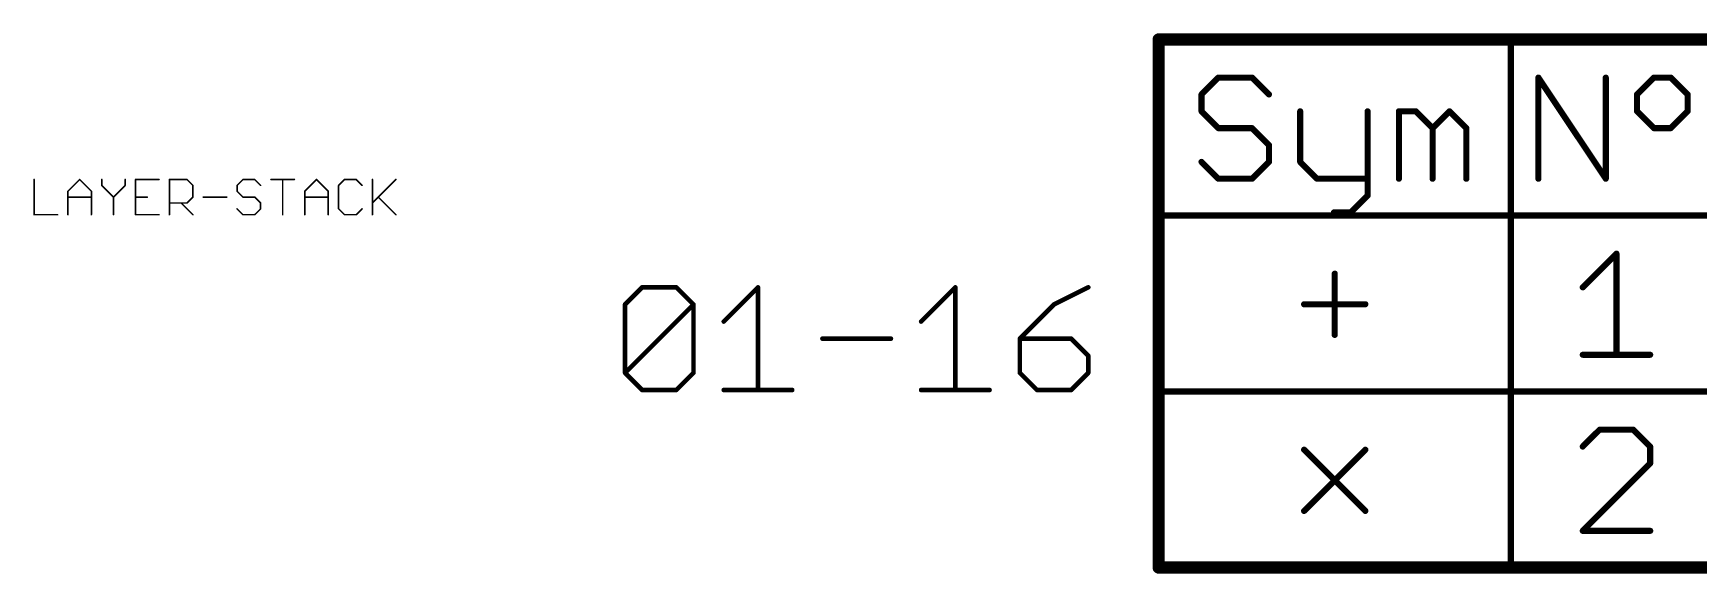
# Model space of a CAD drawing. Extents: x -14 to 61.4, y -16.8 to 62.4.
# Drawn here: x -13.99 to 13.63, y -16.85 to -7.88 of the extents above; entities that cross this region are included whole.
import ezdxf

# ---------------------------------------------------------------- set-up
doc = ezdxf.new("R2010")
doc.units = 0
doc.layers.add('144', color=253, linetype='CONTINUOUS')
doc.layers.add('145', color=82, linetype='CONTINUOUS')

msp = doc.modelspace()

# ---------------------------------------------------------------- linework, layer by layer
at = {"layer": '144'}
for points, const_width in [([(47.6008, -7.984), (4.6748, -7.984)], 0.2032), ([(4.6748, -7.984), (4.6748, -16.747)], 0.2032), ([(4.6748, -7.984), (4.6748, -10.905)], 0.1016), ([(10.5168, -10.905), (10.5168, -7.984)], 0.1016), ([(5.6657, -8.6176), (5.386, -8.8972)], 0.1016), ([(6.225, -8.6176), (5.6657, -8.6176)], 0.1016), ([(6.5046, -8.8972), (6.225, -8.6176)], 0.1016), ([(10.974, -10.2954), (10.974, -8.6176)], 0.1016), ([(10.974, -8.6176), (12.0926, -10.2954)], 0.1016), ([(12.0926, -10.2954), (12.0926, -8.6176)], 0.1016), ([(12.6112, -8.8972), (12.8908, -8.6176)], 0.1016), ([(12.8908, -8.6176), (13.1705, -8.6176)], 0.1016), ([(13.1705, -8.6176), (13.4501, -8.8972)], 0.1016), ([(5.386, -8.8972), (5.386, -9.1769)], 0.1016), ([(12.6112, -9.1769), (12.6112, -8.8972)], 0.1016), ([(13.4501, -8.8972), (13.4501, -9.1769)], 0.1016), ([(5.386, -9.1769), (5.6657, -9.4565)], 0.1016), ([(7.0232, -9.1769), (7.0232, -10.0158)], 0.1016), ([(8.1418, -9.1769), (8.1418, -10.575)], 0.1016), ([(8.6604, -10.2954), (8.6604, -9.1769)], 0.1016), ([(8.6604, -9.1769), (8.94, -9.1769)], 0.1016), ([(8.94, -9.1769), (9.2196, -9.4565)], 0.1016), ([(9.2196, -9.4565), (9.4993, -9.1769)], 0.1016), ([(9.4993, -9.1769), (9.7789, -9.4565)], 0.1016), ([(12.8908, -9.4565), (12.6112, -9.1769)], 0.1016), ([(13.4501, -9.1769), (13.1705, -9.4565)], 0.1016), ([(5.6657, -9.4565), (6.225, -9.4565)], 0.1016), ([(6.225, -9.4565), (6.5046, -9.7361)], 0.1016), ([(9.2196, -9.4565), (9.2196, -10.2954)], 0.1016), ([(9.7789, -9.4565), (9.7789, -10.2954)], 0.1016), ([(13.1705, -9.4565), (12.8908, -9.4565)], 0.1016), ([(6.5046, -9.7361), (6.5046, -10.0158)], 0.1016), ([(5.6657, -10.2954), (5.386, -10.0158)], 0.1016), ([(6.5046, -10.0158), (6.225, -10.2954)], 0.1016), ([(7.0232, -10.0158), (7.3028, -10.2954)], 0.1016), ([(-13.9815, -10.3076), (-13.9815, -10.8923)], 0.0254), ([(-13.4202, -10.5025), (-13.2253, -10.3076)], 0.0254), ([(-13.4202, -10.8923), (-13.4202, -10.5025)], 0.0254), ([(-13.2253, -10.3076), (-13.0304, -10.5025)], 0.0254), ([(-13.0304, -10.5025), (-13.0304, -10.8923)], 0.0254), ([(-12.8588, -10.3076), (-12.8588, -10.4051)], 0.0254), ([(-12.8588, -10.4051), (-12.6639, -10.6)], 0.0254), ([(-12.6639, -10.6), (-12.4691, -10.4051)], 0.0254), ([(-12.4691, -10.4051), (-12.4691, -10.3076)], 0.0254), ([(-11.9077, -10.3076), (-12.2975, -10.3076)], 0.0254), ([(-12.2975, -10.3076), (-12.2975, -10.8923)], 0.0254), ([(-11.7362, -10.8923), (-11.7362, -10.3076)], 0.0254), ([(-11.7362, -10.3076), (-11.4439, -10.3076)], 0.0254), ([(-11.4439, -10.3076), (-11.3464, -10.4051)], 0.0254), ([(-11.3464, -10.4051), (-11.3464, -10.6)], 0.0254), ([(-10.5162, -10.3076), (-10.6136, -10.4051)], 0.0254), ([(-10.6136, -10.4051), (-10.6136, -10.5025)], 0.0254), ([(-10.6136, -10.5025), (-10.5162, -10.6)], 0.0254), ([(-10.3213, -10.3076), (-10.5162, -10.3076)], 0.0254), ([(-10.2238, -10.4051), (-10.3213, -10.3076)], 0.0254), ([(-10.0523, -10.3076), (-9.6625, -10.3076)], 0.0254), ([(-9.8574, -10.8923), (-9.8574, -10.3076)], 0.0254), ([(-9.491, -10.5025), (-9.2961, -10.3076)], 0.0254), ([(-9.491, -10.8923), (-9.491, -10.5025)], 0.0254), ([(-9.2961, -10.3076), (-9.1012, -10.5025)], 0.0254), ([(-9.1012, -10.5025), (-9.1012, -10.8923)], 0.0254), ([(-8.8322, -10.3076), (-8.9297, -10.4051)], 0.0254), ([(-8.9297, -10.4051), (-8.9297, -10.7949)], 0.0254), ([(-8.6373, -10.3076), (-8.8322, -10.3076)], 0.0254), ([(-8.5399, -10.4051), (-8.6373, -10.3076)], 0.0254), ([(-8.3684, -10.3076), (-8.3684, -10.8923)], 0.0254), ([(-8.3684, -10.6974), (-7.9786, -10.3076)], 0.0254), ([(6.225, -10.2954), (5.6657, -10.2954)], 0.1016), ([(7.3028, -10.2954), (8.1418, -10.2954)], 0.1016), ([(-13.4202, -10.6), (-13.0304, -10.6)], 0.0254), ([(-12.6639, -10.6), (-12.6639, -10.8923)], 0.0254), ([(-12.2975, -10.6), (-12.1026, -10.6)], 0.0254), ([(-11.4439, -10.6974), (-11.7362, -10.6974)], 0.0254), ([(-11.5413, -10.6974), (-11.3464, -10.8923)], 0.0254), ([(-11.3464, -10.6), (-11.4439, -10.6974)], 0.0254), ([(-11.1749, -10.6), (-10.7851, -10.6)], 0.0254), ([(-10.5162, -10.6), (-10.3213, -10.6)], 0.0254), ([(-10.3213, -10.6), (-10.2238, -10.6974)], 0.0254), ([(-10.2238, -10.6974), (-10.2238, -10.7949)], 0.0254), ([(-9.491, -10.6), (-9.1012, -10.6)], 0.0254), ([(-8.2709, -10.6), (-7.9786, -10.8923)], 0.0254), ([(8.1418, -10.575), (7.8621, -10.8547)], 0.1016), ([(-13.9815, -10.8923), (-13.5917, -10.8923)], 0.0254), ([(-12.2975, -10.8923), (-11.9077, -10.8923)], 0.0254), ([(-10.5162, -10.8923), (-10.6136, -10.7949)], 0.0254), ([(-10.3213, -10.8923), (-10.5162, -10.8923)], 0.0254), ([(-10.2238, -10.7949), (-10.3213, -10.8923)], 0.0254), ([(-8.9297, -10.7949), (-8.8322, -10.8923)], 0.0254), ([(-8.8322, -10.8923), (-8.6373, -10.8923)], 0.0254), ([(-8.6373, -10.8923), (-8.5399, -10.7949)], 0.0254), ([(4.6748, -10.905), (10.5168, -10.905)], 0.1016), ([(7.8621, -10.8547), (7.5825, -10.8547)], 0.1016), ([(10.5168, -10.905), (14.3268, -10.905)], 0.1016), ([(10.5168, -13.826), (10.5168, -10.905)], 0.1016), ([(11.7106, -12.0979), (12.2699, -11.5386)], 0.1016), ([(12.2699, -11.5386), (12.2699, -13.2164)], 0.1016), ([(7.5958, -11.8702), (7.5958, -12.8862)], 0.1016), ([(7.0878, -12.3782), (8.1038, -12.3782)], 0.1016), ([(11.7106, -13.2164), (12.8292, -13.2164)], 0.1016), ([(4.6748, -13.826), (10.5168, -13.826)], 0.1016), ([(10.5168, -13.826), (14.3268, -13.826)], 0.1016), ([(10.5168, -16.747), (10.5168, -13.826)], 0.1016), ([(11.9903, -14.4596), (11.7106, -14.7392)], 0.1016), ([(12.5496, -14.4596), (11.9903, -14.4596)], 0.1016), ([(12.8292, -14.7392), (12.5496, -14.4596)], 0.1016), ([(7.0878, -14.7912), (8.1038, -15.8072)], 0.1016), ([(8.1038, -14.7912), (7.0878, -15.8072)], 0.1016), ([(12.8292, -15.0189), (12.8292, -14.7392)], 0.1016), ([(11.7106, -16.1374), (12.8292, -15.0189)], 0.1016), ([(12.8292, -16.1374), (11.7106, -16.1374)], 0.1016), ([(4.6748, -16.747), (47.6008, -16.747)], 0.2032), ([(4.6748, -16.747), (10.5168, -16.747)], 0.1016), ([(10.5168, -16.747), (14.3268, -16.747)], 0.1016)]:
    msp.add_lwpolyline(points, dxfattribs=dict(at, const_width=const_width))
for points, const_width in [([(4.6748, -7.9332, 1), (4.6748, -8.0348)], 0.1016), ([(4.7256, -7.984, 1), (4.624, -7.984)], 0.1016), ([(4.7002, -7.984, 1), (4.6494, -7.984)], 0.0508), ([(10.5422, -7.984, 1), (10.4914, -7.984)], 0.0508), ([(5.6657, -8.5922, 1), (5.6657, -8.643)], 0.0508), ([(5.6836, -8.6355, 1), (5.6477, -8.5996)], 0.0508), ([(6.2429, -8.5996, 1), (6.207, -8.6355)], 0.0508), ([(6.225, -8.643, 1), (6.225, -8.5922)], 0.0508), ([(10.9994, -8.6176, 1), (10.9486, -8.6176)], 0.0508), ([(10.9952, -8.6035, 1), (10.9529, -8.6317)], 0.0508), ([(12.118, -8.6176, 1), (12.0672, -8.6176)], 0.0508), ([(12.8908, -8.5922, 1), (12.8908, -8.643)], 0.0508), ([(12.9088, -8.6355, 1), (12.8729, -8.5996)], 0.0508), ([(13.1884, -8.5996, 1), (13.1525, -8.6355)], 0.0508), ([(13.1705, -8.643, 1), (13.1705, -8.5922)], 0.0508), ([(5.4114, -8.8972, 1), (5.3606, -8.8972)], 0.0508), ([(5.3681, -8.8793, 1), (5.404, -8.9152)], 0.0508), ([(6.4866, -8.9152, 1), (6.5226, -8.8793)], 0.0508), ([(12.6366, -8.8972, 1), (12.5858, -8.8972)], 0.0508), ([(12.5932, -8.8793, 1), (12.6292, -8.9152)], 0.0508), ([(13.4755, -8.8972, 1), (13.4247, -8.8972)], 0.0508), ([(13.4322, -8.9152, 1), (13.4681, -8.8793)], 0.0508), ([(5.3606, -9.1769, 1), (5.4114, -9.1769)], 0.0508), ([(5.404, -9.1589, 1), (5.3681, -9.1948)], 0.0508), ([(7.0486, -9.1769, 1), (6.9978, -9.1769)], 0.0508), ([(8.1672, -9.1769, 1), (8.1164, -9.1769)], 0.0508), ([(8.6858, -9.1769, 1), (8.635, -9.1769)], 0.0508), ([(8.6604, -9.1515, 1), (8.6604, -9.2023)], 0.0508), ([(8.958, -9.1589, 1), (8.922, -9.1948)], 0.0508), ([(8.94, -9.2023, 1), (8.94, -9.1515)], 0.0508), ([(9.5172, -9.1589, 1), (9.4813, -9.1948)], 0.0508), ([(9.5172, -9.1948, 1), (9.4813, -9.1589)], 0.0508), ([(12.6292, -9.1589, 1), (12.5932, -9.1948)], 0.0508), ([(12.5858, -9.1769, 1), (12.6366, -9.1769)], 0.0508), ([(13.4247, -9.1769, 1), (13.4755, -9.1769)], 0.0508), ([(13.4681, -9.1948, 1), (13.4322, -9.1589)], 0.0508), ([(5.6657, -9.4311, 1), (5.6657, -9.4819)], 0.0508), ([(5.6477, -9.4745, 1), (5.6836, -9.4385)], 0.0508), ([(6.2429, -9.4385, 1), (6.207, -9.4745)], 0.0508), ([(6.225, -9.4819, 1), (6.225, -9.4311)], 0.0508), ([(9.245, -9.4565, 1), (9.1942, -9.4565)], 0.0508), ([(9.2017, -9.4385, 1), (9.2376, -9.4745)], 0.0508), ([(9.2017, -9.4745, 1), (9.2376, -9.4385)], 0.0508), ([(9.8043, -9.4565, 1), (9.7535, -9.4565)], 0.0508), ([(9.7609, -9.4745, 1), (9.7969, -9.4385)], 0.0508), ([(12.8908, -9.4311, 1), (12.8908, -9.4819)], 0.0508), ([(12.8729, -9.4745, 1), (12.9088, -9.4385)], 0.0508), ([(13.1525, -9.4385, 1), (13.1884, -9.4745)], 0.0508), ([(13.1705, -9.4819, 1), (13.1705, -9.4311)], 0.0508), ([(6.53, -9.7361, 1), (6.4792, -9.7361)], 0.0508), ([(6.4866, -9.7541, 1), (6.5226, -9.7182)], 0.0508), ([(5.404, -9.9978, 1), (5.3681, -10.0337)], 0.0508), ([(6.4792, -10.0158, 1), (6.53, -10.0158)], 0.0508), ([(6.5226, -10.0337, 1), (6.4866, -9.9978)], 0.0508), ([(7.0412, -9.9978, 1), (7.0052, -10.0337)], 0.0508), ([(6.9978, -10.0158, 1), (7.0486, -10.0158)], 0.0508), ([(-13.9751, -10.3076, 1), (-13.9878, -10.3076)], 0.0127), ([(-13.4138, -10.5025, 1), (-13.4265, -10.5025)], 0.0127), ([(-13.4246, -10.498, 1), (-13.4157, -10.507)], 0.0127), ([(-13.2208, -10.3031, 1), (-13.2297, -10.3121)], 0.0127), ([(-13.2208, -10.3121, 1), (-13.2297, -10.3031)], 0.0127), ([(-13.024, -10.5025, 1), (-13.0367, -10.5025)], 0.0127), ([(-13.0348, -10.507, 1), (-13.0259, -10.498)], 0.0127), ([(-12.8525, -10.3076, 1), (-12.8652, -10.3076)], 0.0127), ([(-12.8652, -10.4051, 1), (-12.8525, -10.4051)], 0.0127), ([(-12.8544, -10.4006, 1), (-12.8633, -10.4095)], 0.0127), ([(-12.4627, -10.3076, 1), (-12.4754, -10.3076)], 0.0127), ([(-12.4754, -10.4051, 1), (-12.4627, -10.4051)], 0.0127), ([(-12.4646, -10.4095, 1), (-12.4735, -10.4006)], 0.0127), ([(-12.2912, -10.3076, 1), (-12.3039, -10.3076)], 0.0127), ([(-12.2975, -10.3013, 1), (-12.2975, -10.314)], 0.0127), ([(-11.9077, -10.314, 1), (-11.9077, -10.3013)], 0.0127), ([(-11.7299, -10.3076, 1), (-11.7426, -10.3076)], 0.0127), ([(-11.7362, -10.3013, 1), (-11.7362, -10.314)], 0.0127), ([(-11.4394, -10.3031, 1), (-11.4484, -10.3121)], 0.0127), ([(-11.4439, -10.314, 1), (-11.4439, -10.3013)], 0.0127), ([(-11.3401, -10.4051, 1), (-11.3528, -10.4051)], 0.0127), ([(-11.3509, -10.4095, 1), (-11.3419, -10.4006)], 0.0127), ([(-10.6073, -10.4051, 1), (-10.62, -10.4051)], 0.0127), ([(-10.6181, -10.4006, 1), (-10.6091, -10.4095)], 0.0127), ([(-10.6091, -10.498, 1), (-10.6181, -10.507)], 0.0127), ([(-10.62, -10.5025, 1), (-10.6073, -10.5025)], 0.0127), ([(-10.5162, -10.3013, 1), (-10.5162, -10.314)], 0.0127), ([(-10.5117, -10.3121, 1), (-10.5207, -10.3031)], 0.0127), ([(-10.3168, -10.3031, 1), (-10.3258, -10.3121)], 0.0127), ([(-10.3213, -10.314, 1), (-10.3213, -10.3013)], 0.0127), ([(-10.2283, -10.4095, 1), (-10.2193, -10.4006)], 0.0127), ([(-10.0523, -10.3013, 1), (-10.0523, -10.314)], 0.0127), ([(-9.8511, -10.3076, 1), (-9.8638, -10.3076)], 0.0127), ([(-9.6625, -10.314, 1), (-9.6625, -10.3013)], 0.0127), ([(-9.4955, -10.498, 1), (-9.4865, -10.507)], 0.0127), ([(-9.4846, -10.5025, 1), (-9.4973, -10.5025)], 0.0127), ([(-9.2916, -10.3031, 1), (-9.3006, -10.3121)], 0.0127), ([(-9.2916, -10.3121, 1), (-9.3006, -10.3031)], 0.0127), ([(-9.0948, -10.5025, 1), (-9.1075, -10.5025)], 0.0127), ([(-9.1057, -10.507, 1), (-9.0967, -10.498)], 0.0127), ([(-8.9342, -10.4006, 1), (-8.9252, -10.4095)], 0.0127), ([(-8.9233, -10.4051, 1), (-8.936, -10.4051)], 0.0127), ([(-8.8322, -10.3013, 1), (-8.8322, -10.314)], 0.0127), ([(-8.8277, -10.3121, 1), (-8.8367, -10.3031)], 0.0127), ([(-8.6328, -10.3031, 1), (-8.6418, -10.3121)], 0.0127), ([(-8.6373, -10.314, 1), (-8.6373, -10.3013)], 0.0127), ([(-8.5444, -10.4095, 1), (-8.5354, -10.4006)], 0.0127), ([(-8.362, -10.3076, 1), (-8.3747, -10.3076)], 0.0127), ([(-7.9741, -10.3121, 1), (-7.9831, -10.3031)], 0.0127), ([(5.6657, -10.27, 1), (5.6657, -10.3208)], 0.0508), ([(5.6477, -10.3134, 1), (5.6836, -10.2774)], 0.0508), ([(6.207, -10.2774, 1), (6.2429, -10.3134)], 0.0508), ([(6.225, -10.3208, 1), (6.225, -10.27)], 0.0508), ([(7.3028, -10.27, 1), (7.3028, -10.3208)], 0.0508), ([(7.2849, -10.3134, 1), (7.3208, -10.2774)], 0.0508), ([(8.1418, -10.3208, 1), (8.1418, -10.27)], 0.0508), ([(8.635, -10.2954, 1), (8.6858, -10.2954)], 0.0508), ([(9.1942, -10.2954, 1), (9.245, -10.2954)], 0.0508), ([(9.7535, -10.2954, 1), (9.8043, -10.2954)], 0.0508), ([(10.9486, -10.2954, 1), (10.9994, -10.2954)], 0.0508), ([(12.0672, -10.2954, 1), (12.118, -10.2954)], 0.0508), ([(12.0715, -10.3095, 1), (12.1137, -10.2813)], 0.0508), ([(-13.4202, -10.5936, 1), (-13.4202, -10.6063)], 0.0127), ([(-13.0304, -10.6063, 1), (-13.0304, -10.5936)], 0.0127), ([(-12.6576, -10.6, 1), (-12.6703, -10.6)], 0.0127), ([(-12.6684, -10.5955, 1), (-12.6595, -10.6044)], 0.0127), ([(-12.6684, -10.6044, 1), (-12.6595, -10.5955)], 0.0127), ([(-12.2975, -10.5936, 1), (-12.2975, -10.6063)], 0.0127), ([(-12.1026, -10.6063, 1), (-12.1026, -10.5936)], 0.0127), ([(-11.7362, -10.6911, 1), (-11.7362, -10.7038)], 0.0127), ([(-11.5368, -10.6929, 1), (-11.5458, -10.7019)], 0.0127), ([(-11.4484, -10.6929, 1), (-11.4394, -10.7019)], 0.0127), ([(-11.4439, -10.7038, 1), (-11.4439, -10.6911)], 0.0127), ([(-11.3528, -10.6, 1), (-11.3401, -10.6)], 0.0127), ([(-11.3419, -10.6044, 1), (-11.3509, -10.5955)], 0.0127), ([(-11.1749, -10.5936, 1), (-11.1749, -10.6063)], 0.0127), ([(-10.7851, -10.6063, 1), (-10.7851, -10.5936)], 0.0127), ([(-10.5162, -10.5936, 1), (-10.5162, -10.6063)], 0.0127), ([(-10.5207, -10.6044, 1), (-10.5117, -10.5955)], 0.0127), ([(-10.3168, -10.5955, 1), (-10.3258, -10.6044)], 0.0127), ([(-10.3213, -10.6063, 1), (-10.3213, -10.5936)], 0.0127), ([(-10.2175, -10.6974, 1), (-10.2302, -10.6974)], 0.0127), ([(-10.2283, -10.7019, 1), (-10.2193, -10.6929)], 0.0127), ([(-9.491, -10.5936, 1), (-9.491, -10.6063)], 0.0127), ([(-9.1012, -10.6063, 1), (-9.1012, -10.5936)], 0.0127), ([(-8.3729, -10.6929, 1), (-8.3639, -10.7019)], 0.0127), ([(-8.2664, -10.5955, 1), (-8.2754, -10.6044)], 0.0127), ([(8.1164, -10.575, 1), (8.1672, -10.575)], 0.0508), ([(8.1597, -10.593, 1), (8.1238, -10.5571)], 0.0508), ([(-13.9815, -10.886, 1), (-13.9815, -10.8986)], 0.0127), ([(-13.9878, -10.8923, 1), (-13.9751, -10.8923)], 0.0127), ([(-13.5917, -10.8986, 1), (-13.5917, -10.886)], 0.0127), ([(-13.4265, -10.8923, 1), (-13.4138, -10.8923)], 0.0127), ([(-13.0367, -10.8923, 1), (-13.024, -10.8923)], 0.0127), ([(-12.6703, -10.8923, 1), (-12.6576, -10.8923)], 0.0127), ([(-12.3039, -10.8923, 1), (-12.2912, -10.8923)], 0.0127), ([(-12.2975, -10.886, 1), (-12.2975, -10.8986)], 0.0127), ([(-11.9077, -10.8986, 1), (-11.9077, -10.886)], 0.0127), ([(-11.7426, -10.8923, 1), (-11.7299, -10.8923)], 0.0127), ([(-11.3509, -10.8968, 1), (-11.3419, -10.8878)], 0.0127), ([(-10.6091, -10.7904, 1), (-10.6181, -10.7993)], 0.0127), ([(-10.5162, -10.886, 1), (-10.5162, -10.8986)], 0.0127), ([(-10.5207, -10.8968, 1), (-10.5117, -10.8878)], 0.0127), ([(-10.3258, -10.8878, 1), (-10.3168, -10.8968)], 0.0127), ([(-10.3213, -10.8986, 1), (-10.3213, -10.886)], 0.0127), ([(-10.2302, -10.7949, 1), (-10.2175, -10.7949)], 0.0127), ([(-10.2193, -10.7993, 1), (-10.2283, -10.7904)], 0.0127), ([(-9.8638, -10.8923, 1), (-9.8511, -10.8923)], 0.0127), ([(-9.4973, -10.8923, 1), (-9.4846, -10.8923)], 0.0127), ([(-9.1075, -10.8923, 1), (-9.0948, -10.8923)], 0.0127), ([(-8.9252, -10.7904, 1), (-8.9342, -10.7993)], 0.0127), ([(-8.936, -10.7949, 1), (-8.9233, -10.7949)], 0.0127), ([(-8.8322, -10.886, 1), (-8.8322, -10.8986)], 0.0127), ([(-8.8367, -10.8968, 1), (-8.8277, -10.8878)], 0.0127), ([(-8.6418, -10.8878, 1), (-8.6328, -10.8968)], 0.0127), ([(-8.6373, -10.8986, 1), (-8.6373, -10.886)], 0.0127), ([(-8.5354, -10.7993, 1), (-8.5444, -10.7904)], 0.0127), ([(-8.3747, -10.8923, 1), (-8.362, -10.8923)], 0.0127), ([(-7.9831, -10.8968, 1), (-7.9741, -10.8878)], 0.0127), ([(4.6748, -10.8796, 1), (4.6748, -10.9304)], 0.0508), ([(4.6494, -10.905, 1), (4.7002, -10.905)], 0.0508), ([(7.5825, -10.8293, 1), (7.5825, -10.8801)], 0.0508), ([(7.8442, -10.8367, 1), (7.8801, -10.8726)], 0.0508), ([(7.8621, -10.8801, 1), (7.8621, -10.8293)], 0.0508), ([(10.5168, -10.8796, 1), (10.5168, -10.9304)], 0.0508), ([(10.5422, -10.905, 1), (10.4914, -10.905)], 0.0508), ([(10.4914, -10.905, 1), (10.5422, -10.905)], 0.0508), ([(10.5168, -10.9304, 1), (10.5168, -10.8796)], 0.0508), ([(12.2953, -11.5386, 1), (12.2445, -11.5386)], 0.0508), ([(12.2879, -11.5565, 1), (12.252, -11.5206)], 0.0508), ([(7.6212, -11.8702, 1), (7.5704, -11.8702)], 0.0508), ([(11.6927, -12.0799, 1), (11.7286, -12.1158)], 0.0508), ([(7.0878, -12.3528, 1), (7.0878, -12.4036)], 0.0508), ([(8.1038, -12.4036, 1), (8.1038, -12.3528)], 0.0508), ([(7.5704, -12.8862, 1), (7.6212, -12.8862)], 0.0508), ([(11.7106, -13.191, 1), (11.7106, -13.2418)], 0.0508), ([(12.2445, -13.2164, 1), (12.2953, -13.2164)], 0.0508), ([(12.8292, -13.2418, 1), (12.8292, -13.191)], 0.0508), ([(4.6748, -13.8006, 1), (4.6748, -13.8514)], 0.0508), ([(10.5168, -13.8006, 1), (10.5168, -13.8514)], 0.0508), ([(10.5422, -13.826, 1), (10.4914, -13.826)], 0.0508), ([(10.4914, -13.826, 1), (10.5422, -13.826)], 0.0508), ([(10.5168, -13.8514, 1), (10.5168, -13.8006)], 0.0508), ([(11.9903, -14.4342, 1), (11.9903, -14.485)], 0.0508), ([(12.0082, -14.4775, 1), (11.9723, -14.4416)], 0.0508), ([(12.5675, -14.4416, 1), (12.5316, -14.4775)], 0.0508), ([(12.5496, -14.485, 1), (12.5496, -14.4342)], 0.0508), ([(7.1058, -14.7732, 1), (7.0699, -14.8092)], 0.0508), ([(8.1218, -14.8092, 1), (8.0859, -14.7732)], 0.0508), ([(11.6927, -14.7213, 1), (11.7286, -14.7572)], 0.0508), ([(12.8546, -14.7392, 1), (12.8038, -14.7392)], 0.0508), ([(12.8112, -14.7572, 1), (12.8472, -14.7213)], 0.0508), ([(12.8038, -15.0189, 1), (12.8546, -15.0189)], 0.0508), ([(12.8472, -15.0368, 1), (12.8112, -15.0009)], 0.0508), ([(7.0699, -15.7892, 1), (7.1058, -15.8252)], 0.0508), ([(8.0859, -15.8252, 1), (8.1218, -15.7892)], 0.0508), ([(11.7106, -16.112, 1), (11.7106, -16.1628)], 0.0508), ([(11.6927, -16.1194, 1), (11.7286, -16.1554)], 0.0508), ([(12.8292, -16.1628, 1), (12.8292, -16.112)], 0.0508), ([(4.6748, -16.6962, 1), (4.6748, -16.7978)], 0.1016), ([(4.624, -16.747, 1), (4.7256, -16.747)], 0.1016), ([(4.6748, -16.7216, 1), (4.6748, -16.7724)], 0.0508), ([(10.5168, -16.7216, 1), (10.5168, -16.7724)], 0.0508), ([(10.4914, -16.747, 1), (10.5422, -16.747)], 0.0508), ([(10.5168, -16.7724, 1), (10.5168, -16.7216)], 0.0508)]:
    msp.add_lwpolyline(points, format="xyb", dxfattribs=dict(at, const_width=const_width))
at = {"layer": '145', "const_width": 0.0762}
for points in [[(-4.1771, -12.3812), (-3.8932, -12.0973)], [(-3.8932, -12.0973), (-3.3254, -12.0973)], [(-3.3254, -12.0973), (-3.0416, -12.3812)], [(-2.5399, -12.6651), (-1.9722, -12.0973)], [(-1.9722, -12.0973), (-1.9722, -13.8006)], [(0.7344, -12.6651), (1.3022, -12.0973)], [(1.3022, -12.0973), (1.3022, -13.8006)], [(3.5071, -12.0973), (2.9393, -12.3812)], [(-4.1771, -13.5167), (-4.1771, -12.3812)], [(-4.1771, -13.5167), (-3.0416, -12.3812)], [(-3.0416, -12.3812), (-3.0416, -13.5167)], [(2.9393, -12.3812), (2.3716, -12.949)], [(-0.9028, -12.949), (0.2328, -12.949)], [(2.3716, -12.949), (2.3716, -13.5167)], [(3.2232, -12.949), (2.3716, -12.949)], [(3.5071, -13.2329), (3.2232, -12.949)], [(3.5071, -13.5167), (3.5071, -13.2329)], [(-3.8932, -13.8006), (-4.1771, -13.5167)], [(-3.0416, -13.5167), (-3.3254, -13.8006)], [(2.3716, -13.5167), (2.6554, -13.8006)], [(3.2232, -13.8006), (3.5071, -13.5167)], [(-3.3254, -13.8006), (-3.8932, -13.8006)], [(-2.5399, -13.8006), (-1.4044, -13.8006)], [(0.7344, -13.8006), (1.8699, -13.8006)], [(2.6554, -13.8006), (3.2232, -13.8006)]]:
    msp.add_lwpolyline(points, dxfattribs=at)
at = {"layer": '145', "const_width": 0.0381}
for points in [[(-3.8932, -12.0783, 1), (-3.8932, -12.1164)], [(-3.8797, -12.1108, 1), (-3.9067, -12.0839)], [(-3.312, -12.0839, 1), (-3.3389, -12.1108)], [(-3.3254, -12.1164, 1), (-3.3254, -12.0783)], [(-1.9531, -12.0973, 1), (-1.9912, -12.0973)], [(-1.9587, -12.1108, 1), (-1.9856, -12.0839)], [(1.3212, -12.0973, 1), (1.2831, -12.0973)], [(1.3156, -12.1108, 1), (1.2887, -12.0839)], [(3.5156, -12.1144, 1), (3.4985, -12.0803)], [(-4.158, -12.3812, 1), (-4.1961, -12.3812)], [(-4.1905, -12.3678, 1), (-4.1636, -12.3947)], [(-3.0225, -12.3812, 1), (-3.0606, -12.3812)], [(-3.055, -12.3947, 1), (-3.0281, -12.3678)], [(-3.0281, -12.3947, 1), (-3.055, -12.3678)], [(2.9308, -12.3642, 1), (2.9478, -12.3983)], [(2.9528, -12.3947, 1), (2.9258, -12.3678)], [(-2.5534, -12.6516, 1), (-2.5264, -12.6786)], [(0.7209, -12.6516, 1), (0.7479, -12.6786)], [(-0.9028, -12.9299, 1), (-0.9028, -12.968)], [(0.2328, -12.968, 1), (0.2328, -12.9299)], [(2.3716, -12.9299, 1), (2.3716, -12.968)], [(2.3906, -12.949, 1), (2.3525, -12.949)], [(2.3581, -12.9355, 1), (2.385, -12.9624)], [(3.2367, -12.9355, 1), (3.2097, -12.9624)], [(3.2232, -12.968, 1), (3.2232, -12.9299)], [(3.5261, -13.2329, 1), (3.488, -13.2329)], [(3.4936, -13.2463, 1), (3.5205, -13.2194)], [(-4.1961, -13.5167, 1), (-4.158, -13.5167)], [(-4.1636, -13.5033, 1), (-4.1905, -13.5302)], [(-4.1905, -13.5033, 1), (-4.1636, -13.5302)], [(-3.0606, -13.5167, 1), (-3.0225, -13.5167)], [(-3.0281, -13.5302, 1), (-3.055, -13.5033)], [(2.385, -13.5033, 1), (2.3581, -13.5302)], [(2.3525, -13.5167, 1), (2.3906, -13.5167)], [(3.488, -13.5167, 1), (3.5261, -13.5167)], [(3.5205, -13.5302, 1), (3.4936, -13.5033)], [(-3.8932, -13.7816, 1), (-3.8932, -13.8197)], [(-3.9067, -13.8141, 1), (-3.8797, -13.7871)], [(-3.3389, -13.7871, 1), (-3.312, -13.8141)], [(-3.3254, -13.8197, 1), (-3.3254, -13.7816)], [(-2.5399, -13.7816, 1), (-2.5399, -13.8197)], [(-1.9912, -13.8006, 1), (-1.9531, -13.8006)], [(-1.4044, -13.8197, 1), (-1.4044, -13.7816)], [(0.7344, -13.7816, 1), (0.7344, -13.8197)], [(1.2831, -13.8006, 1), (1.3212, -13.8006)], [(1.8699, -13.8197, 1), (1.8699, -13.7816)], [(2.6554, -13.7816, 1), (2.6554, -13.8197)], [(2.642, -13.8141, 1), (2.6689, -13.7871)], [(3.2097, -13.7871, 1), (3.2367, -13.8141)], [(3.2232, -13.8197, 1), (3.2232, -13.7816)]]:
    msp.add_lwpolyline(points, format="xyb", dxfattribs=at)

doc.saveas('drawing.dxf')
